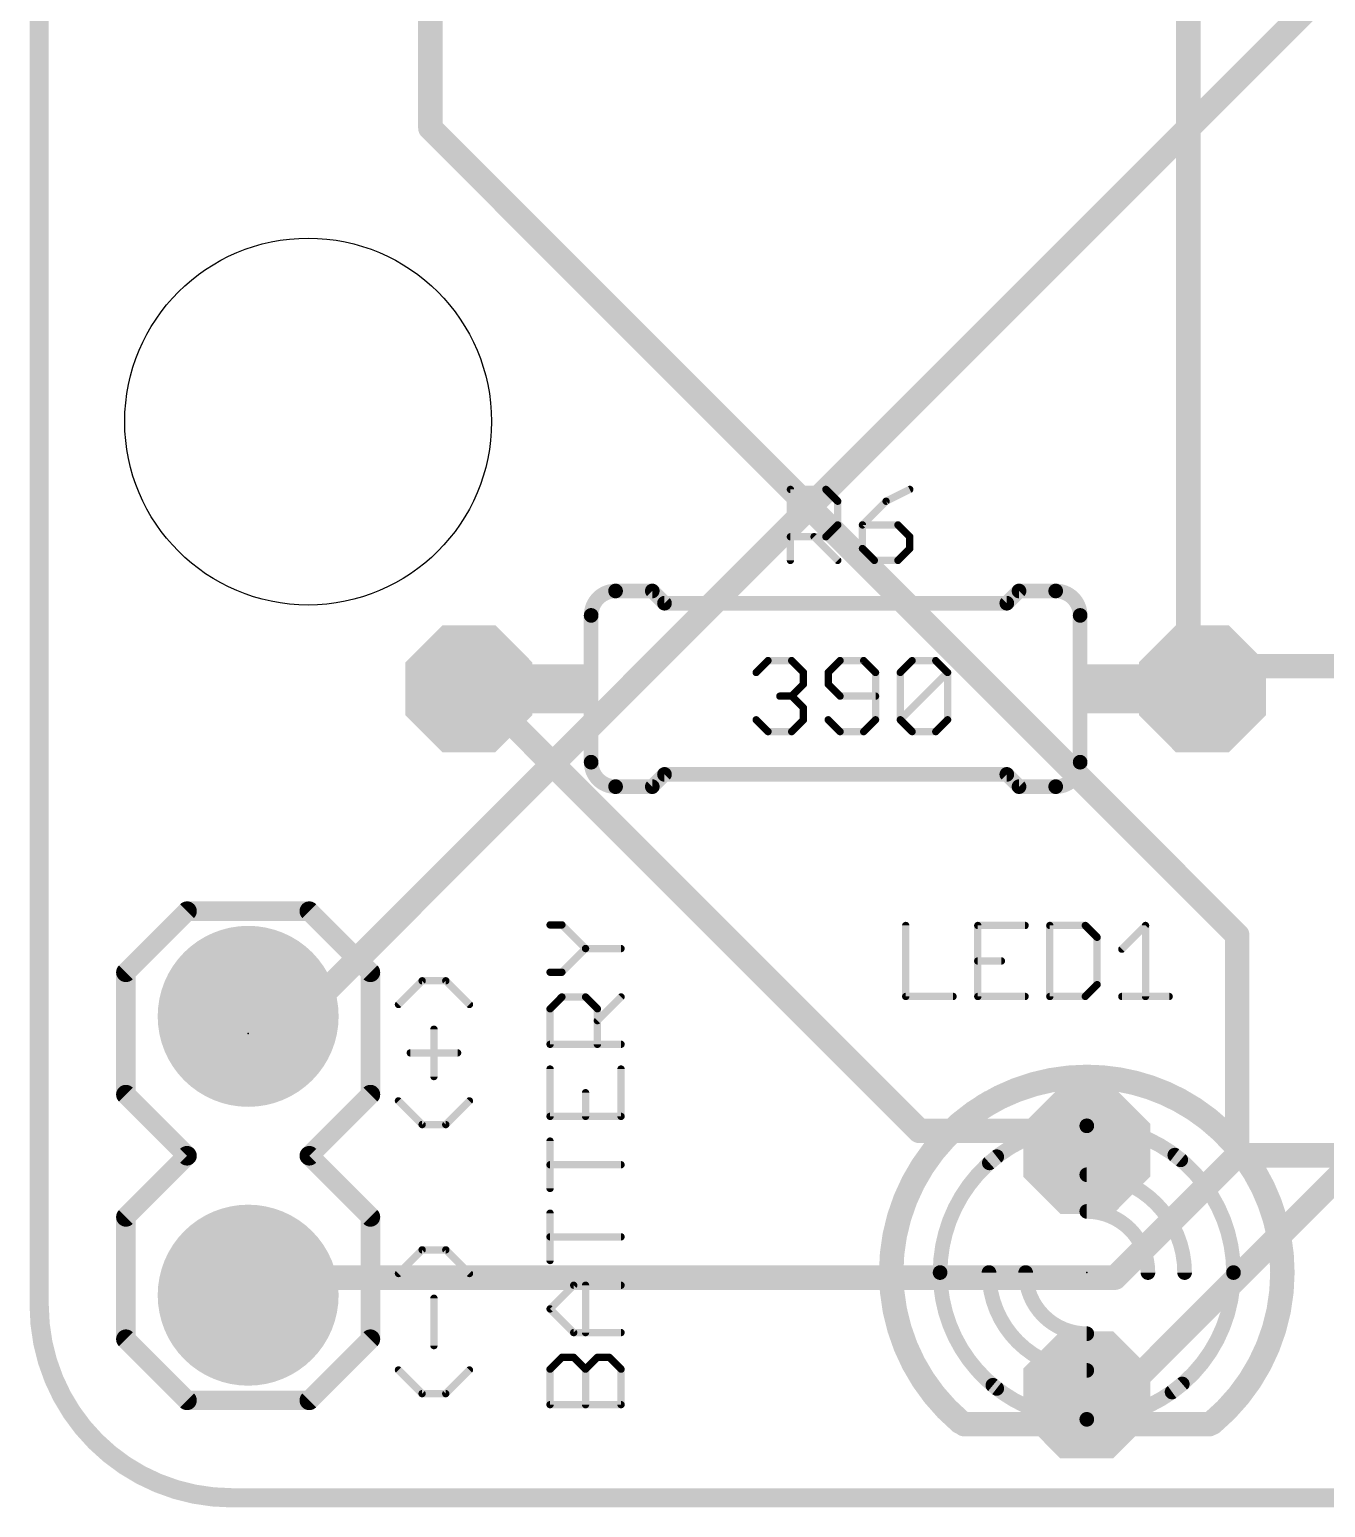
# Model space of a CAD drawing. Extents: x -3.4 to 36.1, y -3.1 to 50.6.
# Drawn here: x -0.1 to 13.36, y -0.1 to 15.25 of the extents above; entities that cross this region are included whole.
import ezdxf

# ---------------------------------------------------------------- set-up
doc = ezdxf.new("R2010")
doc.units = 0
for name, color, linetype in [('1', 22, 'CONTINUOUS'), ('16', 175, 'CONTINUOUS'), ('17', 82, 'CONTINUOUS'), ('20', 7, 'CONTINUOUS'), ('21', 253, 'CONTINUOUS'), ('23', 7, 'CONTINUOUS'), ('25', 253, 'CONTINUOUS'), ('51', 253, 'CONTINUOUS')]:
    doc.layers.add(name, color=color, linetype=linetype)

# ---------------------------------------------------------------- blocks, each defined once
blk = doc.blocks.new('RECT')
blk.add_solid([(-0.5, -0.5), (0.5, -0.5), (-0.5, 0.5), (0.5, 0.5)])
blk = doc.blocks.new('ROUNDP')
at = {"const_width": 0.5}
blk.add_lwpolyline([(0, -0.25, 1), (0, 0.25, 1), (0, -0.25)], format="xyb", dxfattribs=at)
blk = doc.blocks.new('OCTAGONP')
at = {"const_width": 0.5}
blk.add_lwpolyline([(-0.25, -0.1036), (-0.25, 0.1036), (-0.1036, 0.25), (0.1036, 0.25), (0.25, 0.1036), (0.25, -0.1036), (0.1036, -0.25), (-0.1036, -0.25), (-0.25, -0.1036), (-0.25, 0.1036)], dxfattribs=at)

msp = doc.modelspace()

# ---------------------------------------------------------------- linework, layer by layer
at = {"layer": '1', "const_width": 0.254}
for points in [[(4.064, 14.224), (4.064, 19.812)], [(11.938, 18.288), (11.938, 8.636)], [(12.446, 5.842), (4.064, 14.224)], [(11.938, 8.636), (12.084, 8.401)], [(12.192, 8.636), (12.084, 8.401)], [(15.494, 8.636), (12.192, 8.636)], [(4.572, 8.382), (4.464, 8.401)], [(4.572, 8.382), (9.144, 3.81)], [(12.446, 3.556), (12.446, 5.842)], [(9.144, 3.81), (10.668, 3.81)], [(10.668, 3.81), (10.883, 3.609)], [(11.176, 2.286), (12.446, 3.556)], [(12.446, 3.556), (22.606, 3.556)], [(2.286, 2.286), (2.171, 2.1042)], [(2.286, 2.286), (11.176, 2.286)]]:
    msp.add_lwpolyline(points, dxfattribs=at)
at = {"layer": '1', "const_width": 0.127}
for points in [[(4.1089, 14.2689, 1), (4.0191, 14.1791)], [(4.0005, 14.224, 1), (4.1275, 14.224)], [(11.9919, 8.6695, 1), (11.8841, 8.6025)], [(12.192, 8.6995, 1), (12.192, 8.5725)], [(12.2497, 8.6095, 1), (12.1343, 8.6625)], [(11.8745, 8.636, 1), (12.0015, 8.636)], [(4.475, 8.4635, 1), (4.453, 8.3385)], [(4.6169, 8.4269, 1), (4.5271, 8.3371)], [(4.561, 8.3195, 1), (4.583, 8.4445)], [(12.0263, 8.4275, 1), (12.1417, 8.3745)], [(12.0301, 8.3675, 1), (12.1379, 8.4345)], [(12.5095, 5.842, 1), (12.3825, 5.842)], [(12.4011, 5.7971, 1), (12.4909, 5.8869)], [(9.144, 3.8735, 1), (9.144, 3.7465)], [(9.0991, 3.7651, 1), (9.1889, 3.8549)], [(10.7114, 3.8564, 1), (10.6246, 3.7636)], [(10.668, 3.7465, 1), (10.668, 3.8735)], [(10.8396, 3.5626, 1), (10.9264, 3.6554)], [(12.446, 3.6195, 1), (12.446, 3.4925)], [(12.3825, 3.556, 1), (12.5095, 3.556)], [(12.4909, 3.5111, 1), (12.4011, 3.6009)], [(2.286, 2.3495, 1), (2.286, 2.2225)], [(2.3397, 2.2521, 1), (2.2323, 2.3199)], [(11.1311, 2.3309, 1), (11.2209, 2.2411)], [(11.176, 2.2225, 1), (11.176, 2.3495)], [(2.1173, 2.1381, 1), (2.2247, 2.0703)]]:
    msp.add_lwpolyline(points, format="xyb", dxfattribs=at)
at = {"layer": '16', "const_width": 0.254}
for points in [[(2.794, 5.08), (17.526, 19.812)], [(22.352, 12.192), (11.43, 1.27)], [(2.286, 5.08), (2.171, 4.9998)], [(2.286, 5.08), (2.794, 5.08)], [(10.922, 1.27), (10.883, 1.069)], [(11.43, 1.27), (10.922, 1.27)]]:
    msp.add_lwpolyline(points, dxfattribs=at)
at = {"layer": '16', "const_width": 0.127}
for points in [[(2.1347, 5.0519, 1), (2.2073, 4.9477)], [(2.286, 5.1435, 1), (2.286, 5.0165)], [(2.3223, 5.0279, 1), (2.2497, 5.1321)], [(2.7491, 5.1249, 1), (2.8389, 5.0351)], [(2.794, 5.0165, 1), (2.794, 5.1435)], [(10.922, 1.3335, 1), (10.922, 1.2065)], [(10.9843, 1.2579, 1), (10.8597, 1.2821)], [(11.43, 1.2065, 1), (11.43, 1.3335)], [(11.3851, 1.3149, 1), (11.4749, 1.2251)], [(10.8207, 1.0811, 1), (10.9453, 1.0569)]]:
    msp.add_lwpolyline(points, format="xyb", dxfattribs=at)
at = {"layer": '20', "const_width": 0.2}
for points in [[(0, 46.302), (0, 2)], [(2, 0), (33.52, 0)]]:
    msp.add_lwpolyline(points, dxfattribs=at)
at = {"layer": '20'}
for points, const_width in [([(0, 2, 0.4142), (2, 0)], 0.2), ([(0.05, 2, 1), (-0.05, 2)], 0.1), ([(-0.05, 2, 1), (0.05, 2)], 0.1), ([(2, 0.05, 1), (2, -0.05)], 0.1), ([(2, -0.05, 1), (2, 0.05)], 0.1)]:
    msp.add_lwpolyline(points, format="xyb", dxfattribs=dict(at, const_width=const_width))
msp.add_circle((2.794, 11.176), 1.905, dxfattribs=at)
at = {"layer": '21'}
for points, const_width in [([(5.988, 9.417, 0.4142), (5.734, 9.163)], 0.1524), ([(5.988, 9.4551, 1), (5.988, 9.3789)], 0.0762), ([(5.988, 9.3789, 1), (5.988, 9.4551)], 0.0762), ([(6.3959, 9.4439, 1), (6.3421, 9.3901)], 0.0762), ([(6.369, 9.3789, 1), (6.369, 9.4551)], 0.0762), ([(6.496, 9.3281, 1), (6.496, 9.2519)], 0.0762), ([(10.052, 9.2519, 1), (10.052, 9.3281)], 0.0762), ([(10.179, 9.4551, 1), (10.179, 9.3789)], 0.0762), ([(10.2059, 9.3901, 1), (10.1521, 9.4439)], 0.0762), ([(10.814, 9.163, 0.4142), (10.56, 9.417)], 0.1524), ([(10.56, 9.4551, 1), (10.56, 9.3789)], 0.0762), ([(10.56, 9.3789, 1), (10.56, 9.4551)], 0.0762), ([(5.7721, 9.163, 1), (5.6959, 9.163)], 0.0762), ([(6.4691, 9.2631, 1), (6.5229, 9.3169)], 0.0762), ([(10.0251, 9.3169, 1), (10.0789, 9.2631)], 0.0762), ([(10.8521, 9.163, 1), (10.7759, 9.163)], 0.0762), ([(5.6959, 9.163, 1), (5.7721, 9.163)], 0.0762), ([(10.7759, 9.163, 1), (10.8521, 9.163)], 0.0762), ([(5.734, 7.639, 0.4142), (5.988, 7.385)], 0.1524), ([(5.7721, 7.639, 1), (5.6959, 7.639)], 0.0762), ([(5.6959, 7.639, 1), (5.7721, 7.639)], 0.0762), ([(10.56, 7.385, 0.4142), (10.814, 7.639)], 0.1524), ([(10.8521, 7.639, 1), (10.7759, 7.639)], 0.0762), ([(10.7759, 7.639, 1), (10.8521, 7.639)], 0.0762), ([(6.496, 7.5501, 1), (6.496, 7.4739)], 0.0762), ([(6.5229, 7.4851, 1), (6.4691, 7.5389)], 0.0762), ([(10.0789, 7.5389, 1), (10.0251, 7.4851)], 0.0762), ([(10.052, 7.4739, 1), (10.052, 7.5501)], 0.0762), ([(5.988, 7.4231, 1), (5.988, 7.3469)], 0.0762), ([(5.988, 7.3469, 1), (5.988, 7.4231)], 0.0762), ([(6.3421, 7.4119, 1), (6.3959, 7.3581)], 0.0762), ([(6.369, 7.3469, 1), (6.369, 7.4231)], 0.0762), ([(10.179, 7.4231, 1), (10.179, 7.3469)], 0.0762), ([(10.1521, 7.3581, 1), (10.2059, 7.4119)], 0.0762), ([(10.56, 7.4231, 1), (10.56, 7.3469)], 0.0762), ([(10.56, 7.3469, 1), (10.56, 7.4231)], 0.0762), ([(1.536, 6.1428, 1), (1.536, 6.0412)], 0.1016), ([(1.5719, 6.0561, 1), (1.5001, 6.1279)], 0.1016), ([(2.8419, 6.1279, 1), (2.7701, 6.0561)], 0.1016), ([(2.806, 6.0412, 1), (2.806, 6.1428)], 0.1016), ([(0.9518, 5.457, 1), (0.8502, 5.457)], 0.1016), ([(0.8651, 5.4929, 1), (0.9369, 5.4211)], 0.1016), ([(3.4918, 5.457, 1), (3.3902, 5.457)], 0.1016), ([(3.4051, 5.4211, 1), (3.4769, 5.4929)], 0.1016), ([(0.9369, 4.2229, 1), (0.8651, 4.1511)], 0.1016), ([(0.8502, 4.187, 1), (0.9518, 4.187)], 0.1016), ([(3.3902, 4.187, 1), (3.4918, 4.187)], 0.1016), ([(3.4769, 4.1511, 1), (3.4051, 4.2229)], 0.1016), ([(9.8748, 4.1033, 0.2691), (8.851, 2.339)], 0.254), ([(9.9063, 4.0482, 1), (9.8433, 4.1584)], 0.127), ([(12.915, 2.339, 0.277), (11.8392, 4.1319)], 0.254), ([(11.8691, 4.1879, 1), (11.8093, 4.0759)], 0.127), ([(1.5719, 3.5161, 1), (1.5001, 3.5879)], 0.1016), ([(1.5001, 3.5161, 1), (1.5719, 3.5879)], 0.1016), ([(2.8419, 3.5879, 1), (2.7701, 3.5161)], 0.1016), ([(2.7701, 3.5879, 1), (2.8419, 3.5161)], 0.1016), ([(9.9474, 3.542, 0.2315), (9.359, 2.339)], 0.1524), ([(9.9708, 3.5119, 1), (9.924, 3.5721)], 0.0762), ([(12.407, 2.339, 0.2361), (11.7974, 3.5582)], 0.1524), ([(11.8203, 3.5887, 1), (11.7745, 3.5277)], 0.0762), ([(0.9518, 2.917, 1), (0.8502, 2.917)], 0.1016), ([(0.8651, 2.9529, 1), (0.9369, 2.8811)], 0.1016), ([(3.4918, 2.917, 1), (3.3902, 2.917)], 0.1016), ([(3.4051, 2.8811, 1), (3.4769, 2.9529)], 0.1016), ([(8.851, 2.339, 0.2206), (9.5704, 0.7878)], 0.254), ([(8.9145, 2.339, 1), (8.7875, 2.339)], 0.127), ([(12.1839, 0.778, 0.2226), (12.915, 2.339)], 0.254), ([(12.9785, 2.339, 1), (12.8515, 2.339)], 0.127), ([(8.7875, 2.339, 1), (8.9145, 2.339)], 0.127), ([(9.359, 2.339, 0.2315), (9.9474, 1.136)], 0.1524), ([(9.3971, 2.339, 1), (9.3209, 2.339)], 0.0762), ([(9.3209, 2.339, 1), (9.3971, 2.339)], 0.0762), ([(11.7688, 1.0989, 0.2422), (12.407, 2.339)], 0.1524), ([(12.4451, 2.339, 1), (12.3689, 2.339)], 0.0762), ([(12.3689, 2.339, 1), (12.4451, 2.339)], 0.0762), ([(12.8515, 2.339, 1), (12.9785, 2.339)], 0.127), ([(0.9369, 1.6829, 1), (0.8651, 1.6111)], 0.1016), ([(0.8502, 1.647, 1), (0.9518, 1.647)], 0.1016), ([(3.3902, 1.647, 1), (3.4918, 1.647)], 0.1016), ([(3.4769, 1.6111, 1), (3.4051, 1.6829)], 0.1016), ([(1.536, 1.0628, 1), (1.536, 0.9612)], 0.1016), ([(1.5001, 0.9761, 1), (1.5719, 1.0479)], 0.1016), ([(2.7701, 1.0479, 1), (2.8419, 0.9761)], 0.1016), ([(2.806, 0.9612, 1), (2.806, 1.0628)], 0.1016), ([(9.924, 1.1059, 1), (9.9708, 1.1661)], 0.0762), ([(11.7467, 1.1299, 1), (11.7909, 1.0679)], 0.0762), ([(9.5294, 0.7393, 1), (9.6114, 0.8363)], 0.127), ([(12.1432, 0.8268, 1), (12.2246, 0.7292)], 0.127)]:
    msp.add_lwpolyline(points, format="xyb", dxfattribs=dict(at, const_width=const_width))
for points, const_width in [([(5.988, 9.417), (6.369, 9.417)], 0.1524), ([(6.496, 9.29), (6.369, 9.417)], 0.1524), ([(10.052, 9.29), (6.496, 9.29)], 0.1524), ([(10.052, 9.29), (10.179, 9.417)], 0.1524), ([(10.56, 9.417), (10.179, 9.417)], 0.1524), ([(5.734, 7.639), (5.734, 9.163)], 0.1524), ([(10.814, 7.639), (10.814, 9.163)], 0.1524), ([(6.496, 7.512), (6.369, 7.385)], 0.1524), ([(10.052, 7.512), (6.496, 7.512)], 0.1524), ([(10.052, 7.512), (10.179, 7.385)], 0.1524), ([(5.988, 7.385), (6.369, 7.385)], 0.1524), ([(10.56, 7.385), (10.179, 7.385)], 0.1524), ([(1.536, 6.092), (0.901, 5.457)], 0.2032), ([(2.806, 6.092), (1.536, 6.092)], 0.2032), ([(3.441, 5.457), (2.806, 6.092)], 0.2032), ([(0.901, 4.187), (0.901, 5.457)], 0.2032), ([(3.441, 5.457), (3.441, 4.187)], 0.2032), ([(1.536, 3.552), (0.901, 4.187)], 0.2032), ([(3.441, 4.187), (2.806, 3.552)], 0.2032), ([(0.901, 2.917), (1.536, 3.552)], 0.2032), ([(2.806, 3.552), (3.441, 2.917)], 0.2032), ([(0.901, 1.647), (0.901, 2.917)], 0.2032), ([(3.441, 2.917), (3.441, 1.647)], 0.2032), ([(1.536, 1.012), (0.901, 1.647)], 0.2032), ([(3.441, 1.647), (2.806, 1.012)], 0.2032), ([(2.806, 1.012), (1.536, 1.012)], 0.2032)]:
    msp.add_lwpolyline(points, dxfattribs=dict(at, const_width=const_width))
at = {"layer": '23'}
for p in [(8.274, 8.401), (2.171, 4.822), (10.883, 2.339)]:
    msp.add_point(p, dxfattribs=at)
at = {"layer": '25', "const_width": 0.0381}
for points in [[(7.8041, 10.4908, 1), (7.8041, 10.4527)], [(7.8232, 10.4717, 1), (7.7851, 10.4717)], [(8.1862, 10.4852, 1), (8.1592, 10.4583)], [(8.1727, 10.4527, 1), (8.1727, 10.4908)], [(9.0525, 10.4547, 1), (9.0355, 10.4888)], [(8.3146, 10.3489, 1), (8.2765, 10.3489)], [(8.2821, 10.3354, 1), (8.3091, 10.3623)], [(8.7897, 10.3659, 1), (8.8068, 10.3318)], [(8.8117, 10.3354, 1), (8.7848, 10.3623)], [(8.3091, 10.0896, 1), (8.2821, 10.1166)], [(8.5525, 10.1222, 1), (8.5525, 10.0841)], [(8.539, 10.1166, 1), (8.566, 10.0896)], [(8.5716, 10.1031, 1), (8.5335, 10.1031)], [(8.9346, 10.1166, 1), (8.9077, 10.0896)], [(8.9211, 10.0841, 1), (8.9211, 10.1222)], [(7.8041, 9.9993, 1), (7.8041, 9.9612)], [(8.0633, 9.9937, 1), (8.0364, 9.9668)], [(8.1592, 9.9937, 1), (8.1862, 9.9668)], [(8.1727, 9.9612, 1), (8.1727, 9.9993)], [(8.2765, 10.1031, 1), (8.3146, 10.1031)], [(9.0631, 9.9802, 1), (9.025, 9.9802)], [(9.0305, 9.9668, 1), (9.0575, 9.9937)], [(8.566, 9.8708, 1), (8.539, 9.8439)], [(8.5335, 9.8574, 1), (8.5716, 9.8574)], [(9.025, 9.8574, 1), (9.0631, 9.8574)], [(9.0575, 9.8439, 1), (9.0305, 9.8708)], [(7.7851, 9.7345, 1), (7.8232, 9.7345)], [(8.2821, 9.721, 1), (8.3091, 9.748)], [(8.6754, 9.7536, 1), (8.6754, 9.7155)], [(8.6619, 9.721, 1), (8.6889, 9.748)], [(8.9077, 9.748, 1), (8.9346, 9.721)], [(8.9211, 9.7155, 1), (8.9211, 9.7536)], [(7.435, 8.5843, 1), (7.462, 8.5574)], [(7.5714, 8.7128, 1), (7.5714, 8.6747)], [(7.5848, 8.6803, 1), (7.5579, 8.7072)], [(7.8306, 8.7072, 1), (7.8036, 8.6803)], [(7.8171, 8.6747, 1), (7.8171, 8.7128)], [(7.959, 8.5709, 1), (7.9209, 8.5709)], [(7.9265, 8.5574, 1), (7.9535, 8.5843)], [(8.216, 8.5709, 1), (8.1779, 8.5709)], [(8.1834, 8.5843, 1), (8.2104, 8.5574)], [(8.3198, 8.7128, 1), (8.3198, 8.6747)], [(8.3333, 8.6803, 1), (8.3063, 8.7072)], [(8.579, 8.7072, 1), (8.5521, 8.6803)], [(8.5655, 8.6747, 1), (8.5655, 8.7128)], [(8.7074, 8.5709, 1), (8.6693, 8.5709)], [(8.6749, 8.5574, 1), (8.7019, 8.5843)], [(8.9644, 8.5709, 1), (8.9263, 8.5709)], [(8.9319, 8.5843, 1), (8.9588, 8.5574)], [(9.0682, 8.7128, 1), (9.0682, 8.6747)], [(9.0817, 8.6803, 1), (9.0547, 8.7072)], [(9.3274, 8.7072, 1), (9.3005, 8.6803)], [(9.3139, 8.6747, 1), (9.3139, 8.7128)], [(9.4559, 8.5709, 1), (9.4178, 8.5709)], [(9.4503, 8.5574, 1), (9.4233, 8.5843)], [(9.4233, 8.5574, 1), (9.4503, 8.5843)], [(7.9209, 8.448, 1), (7.959, 8.448)], [(7.9535, 8.4345, 1), (7.9265, 8.4615)], [(8.2104, 8.4615, 1), (8.1834, 8.4345)], [(8.1779, 8.448, 1), (8.216, 8.448)], [(7.6942, 8.3442, 1), (7.6942, 8.3061)], [(7.8306, 8.3386, 1), (7.8036, 8.3116)], [(7.8036, 8.3386, 1), (7.8306, 8.3116)], [(7.8171, 8.3061, 1), (7.8171, 8.3442)], [(8.3198, 8.3442, 1), (8.3198, 8.3061)], [(8.3063, 8.3116, 1), (8.3333, 8.3386)], [(8.6884, 8.3061, 1), (8.6884, 8.3442)], [(7.959, 8.2022, 1), (7.9209, 8.2022)], [(7.9265, 8.1888, 1), (7.9535, 8.2157)], [(7.462, 8.0928, 1), (7.435, 8.0659)], [(7.5714, 7.9756, 1), (7.5714, 7.9375)], [(7.5579, 7.943, 1), (7.5848, 7.97)], [(7.8036, 7.97, 1), (7.8306, 7.943)], [(7.8171, 7.9375, 1), (7.8171, 7.9756)], [(7.9209, 8.0794, 1), (7.959, 8.0794)], [(7.9535, 8.0659, 1), (7.9265, 8.0928)], [(8.2104, 8.0928, 1), (8.1834, 8.0659)], [(8.3198, 7.9756, 1), (8.3198, 7.9375)], [(8.3063, 7.943, 1), (8.3333, 7.97)], [(8.5521, 7.97, 1), (8.579, 7.943)], [(8.5655, 7.9375, 1), (8.5655, 7.9756)], [(8.6693, 8.0794, 1), (8.7074, 8.0794)], [(8.7019, 8.0659, 1), (8.6749, 8.0928)], [(8.9263, 8.0794, 1), (8.9644, 8.0794)], [(8.9588, 8.0928, 1), (8.9319, 8.0659)], [(8.9319, 8.0928, 1), (8.9588, 8.0659)], [(9.0682, 7.9756, 1), (9.0682, 7.9375)], [(9.0547, 7.943, 1), (9.0817, 7.97)], [(9.3005, 7.97, 1), (9.3274, 7.943)], [(9.3139, 7.9375, 1), (9.3139, 7.9756)], [(9.4178, 8.0794, 1), (9.4559, 8.0794)], [(9.4503, 8.0659, 1), (9.4233, 8.0928)], [(5.3073, 5.9684, 1), (5.3073, 5.9303)], [(5.4436, 5.9628, 1), (5.4167, 5.9359)], [(5.4301, 5.9303, 1), (5.4301, 5.9684)], [(9.0212, 5.9433, 1), (8.9831, 5.9433)], [(9.7505, 5.9624, 1), (9.7505, 5.9243)], [(9.7696, 5.9433, 1), (9.7315, 5.9433)], [(10.242, 5.9243, 1), (10.242, 5.9624)], [(10.4989, 5.9624, 1), (10.4989, 5.9243)], [(10.518, 5.9433, 1), (10.4799, 5.9433)], [(10.881, 5.9568, 1), (10.8541, 5.9299)], [(10.8675, 5.9243, 1), (10.8675, 5.9624)], [(11.0095, 5.8205, 1), (10.9714, 5.8205)], [(10.9769, 5.807, 1), (11.0039, 5.8339)], [(11.5121, 5.9433, 1), (11.474, 5.9433)], [(11.5066, 5.9299, 1), (11.4796, 5.9568)], [(5.6759, 5.7227, 1), (5.6759, 5.6846)], [(5.6894, 5.6902, 1), (5.6624, 5.7171)], [(5.6624, 5.6902, 1), (5.6894, 5.7171)], [(6.0445, 5.6846, 1), (6.0445, 5.7227)], [(11.2339, 5.7111, 1), (11.2608, 5.6841)], [(9.7505, 5.5938, 1), (9.7505, 5.5557)], [(9.9963, 5.5557, 1), (9.9963, 5.5938)], [(3.9782, 5.3879, 1), (3.9782, 5.3498)], [(3.9917, 5.3554, 1), (3.9647, 5.3824)], [(4.2374, 5.3824, 1), (4.2105, 5.3554)], [(4.224, 5.3498, 1), (4.224, 5.3879)], [(5.3073, 5.4769, 1), (5.3073, 5.4388)], [(5.4167, 5.4714, 1), (5.4436, 5.4444)], [(5.4301, 5.4388, 1), (5.4301, 5.4769)], [(5.4301, 5.22, 1), (5.4301, 5.1819)], [(5.4436, 5.1875, 1), (5.4167, 5.2144)], [(5.6894, 5.2144, 1), (5.6624, 5.1875)], [(5.6759, 5.1819, 1), (5.6759, 5.22)], [(6.058, 5.1875, 1), (6.031, 5.2144)], [(9.0021, 5.2252, 1), (9.0021, 5.1871)], [(8.9831, 5.2061, 1), (9.0212, 5.2061)], [(9.4936, 5.1871, 1), (9.4936, 5.2252)], [(9.7505, 5.2252, 1), (9.7505, 5.1871)], [(9.7315, 5.2061, 1), (9.7696, 5.2061)], [(10.242, 5.1871, 1), (10.242, 5.2252)], [(10.4989, 5.2252, 1), (10.4989, 5.1871)], [(10.4799, 5.2061, 1), (10.518, 5.2061)], [(10.8541, 5.2196, 1), (10.881, 5.1926)], [(10.8675, 5.1871, 1), (10.8675, 5.2252)], [(10.9714, 5.329, 1), (11.0095, 5.329)], [(11.0039, 5.3155, 1), (10.9769, 5.3424)], [(11.2473, 5.2252, 1), (11.2473, 5.1871)], [(11.474, 5.2061, 1), (11.5121, 5.2061)], [(11.7388, 5.1871, 1), (11.7388, 5.2252)], [(3.719, 5.1366, 1), (3.7459, 5.1097)], [(4.4562, 5.1097, 1), (4.4832, 5.1366)], [(5.3263, 5.0781, 1), (5.2882, 5.0781)], [(5.2938, 5.0916, 1), (5.3207, 5.0646)], [(5.8178, 5.0781, 1), (5.7797, 5.0781)], [(5.7853, 5.0646, 1), (5.8122, 5.0916)], [(5.7853, 4.9687, 1), (5.8122, 4.9417)], [(4.1201, 4.8662, 1), (4.082, 4.8662)], [(3.8553, 4.6395, 1), (3.8553, 4.6014)], [(4.3468, 4.6014, 1), (4.3468, 4.6395)], [(5.2882, 4.7095, 1), (5.3263, 4.7095)], [(5.3073, 4.7285, 1), (5.3073, 4.6904)], [(5.7797, 4.7095, 1), (5.8178, 4.7095)], [(6.0445, 4.6904, 1), (6.0445, 4.7285)], [(5.3263, 4.4525, 1), (5.2882, 4.4525)], [(6.0636, 4.4525, 1), (6.0255, 4.4525)], [(4.082, 4.3747, 1), (4.1201, 4.3747)], [(3.7459, 4.135, 1), (3.719, 4.1081)], [(4.4832, 4.1081, 1), (4.4562, 4.135)], [(5.6949, 4.2068, 1), (5.6568, 4.2068)], [(5.3073, 3.9801, 1), (5.3073, 3.942)], [(6.0445, 3.942, 1), (6.0445, 3.9801)], [(3.9782, 3.8948, 1), (3.9782, 3.8567)], [(3.9647, 3.8623, 1), (3.9917, 3.8893)], [(4.2105, 3.8893, 1), (4.2374, 3.8623)], [(4.224, 3.8567, 1), (4.224, 3.8948)], [(5.2882, 3.9611, 1), (5.3263, 3.9611)], [(5.6568, 3.9611, 1), (5.6949, 3.9611)], [(6.0255, 3.9611, 1), (6.0636, 3.9611)], [(5.3263, 3.7041, 1), (5.2882, 3.7041)], [(5.3073, 3.4774, 1), (5.3073, 3.4393)], [(6.0445, 3.4393, 1), (6.0445, 3.4774)], [(5.2882, 3.2126, 1), (5.3263, 3.2126)], [(5.3263, 2.9557, 1), (5.2882, 2.9557)], [(3.9782, 2.5939, 1), (3.9782, 2.5558)], [(3.9917, 2.5614, 1), (3.9647, 2.5884)], [(4.2374, 2.5884, 1), (4.2105, 2.5614)], [(4.224, 2.5558, 1), (4.224, 2.5939)], [(5.3073, 2.729, 1), (5.3073, 2.6909)], [(6.0445, 2.6909, 1), (6.0445, 2.729)], [(5.2882, 2.4642, 1), (5.3263, 2.4642)], [(3.719, 2.3426, 1), (3.7459, 2.3157)], [(4.4562, 2.3157, 1), (4.4832, 2.3426)], [(5.553, 2.2263, 1), (5.553, 2.1882)], [(5.5665, 2.1938, 1), (5.5395, 2.2208)], [(5.6949, 2.2073, 1), (5.6568, 2.2073)], [(6.0445, 2.1882, 1), (6.0445, 2.2263)], [(4.1201, 2.0722, 1), (4.082, 2.0722)], [(5.3207, 1.975, 1), (5.2938, 1.9481)], [(5.2938, 1.975, 1), (5.3207, 1.9481)], [(5.553, 1.7349, 1), (5.553, 1.6968)], [(5.5395, 1.7023, 1), (5.5665, 1.7293)], [(5.6568, 1.7158, 1), (5.6949, 1.7158)], [(6.0445, 1.6968, 1), (6.0445, 1.7349)], [(4.082, 1.5807, 1), (4.1201, 1.5807)], [(5.4301, 1.4779, 1), (5.4301, 1.4398)], [(5.4436, 1.4454, 1), (5.4167, 1.4723)], [(5.5665, 1.4723, 1), (5.5395, 1.4454)], [(5.553, 1.4398, 1), (5.553, 1.4779)], [(5.7988, 1.4779, 1), (5.7988, 1.4398)], [(5.8122, 1.4454, 1), (5.7853, 1.4723)], [(5.9351, 1.4723, 1), (5.9082, 1.4454)], [(5.9216, 1.4398, 1), (5.9216, 1.4779)], [(3.7459, 1.341, 1), (3.719, 1.3141)], [(4.4832, 1.3141, 1), (4.4562, 1.341)], [(5.3263, 1.336, 1), (5.2882, 1.336)], [(5.2938, 1.3495, 1), (5.3207, 1.3225)], [(5.6949, 1.336, 1), (5.6568, 1.336)], [(5.6624, 1.3495, 1), (5.6894, 1.3225)], [(5.6624, 1.3225, 1), (5.6894, 1.3495)], [(6.0636, 1.336, 1), (6.0255, 1.336)], [(6.031, 1.3225, 1), (6.058, 1.3495)], [(3.9782, 1.1008, 1), (3.9782, 1.0627)], [(3.9647, 1.0683, 1), (3.9917, 1.0953)], [(4.2105, 1.0953, 1), (4.2374, 1.0683)], [(4.224, 1.0627, 1), (4.224, 1.1008)], [(5.2882, 0.9674, 1), (5.3263, 0.9674)], [(5.3073, 0.9864, 1), (5.3073, 0.9483)], [(5.6568, 0.9674, 1), (5.6949, 0.9674)], [(6.0255, 0.9674, 1), (6.0636, 0.9674)], [(6.0445, 0.9483, 1), (6.0445, 0.9864)]]:
    msp.add_lwpolyline(points, format="xyb", dxfattribs=at)
at = {"layer": '25', "const_width": 0.0762}
for points in [[(7.8041, 9.7345), (7.8041, 10.4717)], [(7.8041, 10.4717), (8.1727, 10.4717)], [(8.1727, 10.4717), (8.2956, 10.3489)], [(9.044, 10.4717), (8.7983, 10.3489)], [(8.2956, 10.3489), (8.2956, 10.1031)], [(8.7983, 10.3489), (8.5525, 10.1031)], [(8.2956, 10.1031), (8.1727, 9.9802)], [(8.5525, 10.1031), (8.5525, 9.8574)], [(8.9211, 10.1031), (8.5525, 10.1031)], [(9.044, 9.9802), (8.9211, 10.1031)], [(8.1727, 9.9802), (7.8041, 9.9802)], [(8.0498, 9.9802), (8.2956, 9.7345)], [(9.044, 9.8574), (9.044, 9.9802)], [(8.5525, 9.8574), (8.6754, 9.7345)], [(8.9211, 9.7345), (9.044, 9.8574)], [(8.6754, 9.7345), (8.9211, 9.7345)], [(7.4485, 8.5709), (7.5714, 8.6937)], [(7.5714, 8.6937), (7.8171, 8.6937)], [(7.8171, 8.6937), (7.94, 8.5709)], [(7.94, 8.5709), (7.94, 8.448)], [(8.3198, 8.6937), (8.1969, 8.5709)], [(8.1969, 8.5709), (8.1969, 8.448)], [(8.5655, 8.6937), (8.3198, 8.6937)], [(8.6884, 8.5709), (8.5655, 8.6937)], [(8.6884, 8.0794), (8.6884, 8.5709)], [(8.9453, 8.5709), (9.0682, 8.6937)], [(8.9453, 8.0794), (8.9453, 8.5709)], [(8.9453, 8.0794), (9.4368, 8.5709)], [(9.0682, 8.6937), (9.3139, 8.6937)], [(9.3139, 8.6937), (9.4368, 8.5709)], [(9.4368, 8.5709), (9.4368, 8.0794)], [(7.94, 8.448), (7.8171, 8.3251)], [(8.1969, 8.448), (8.3198, 8.3251)], [(7.8171, 8.3251), (7.6942, 8.3251)], [(7.8171, 8.3251), (7.94, 8.2022)], [(8.3198, 8.3251), (8.6884, 8.3251)], [(7.94, 8.2022), (7.94, 8.0794)], [(7.5714, 7.9565), (7.4485, 8.0794)], [(7.8171, 7.9565), (7.5714, 7.9565)], [(7.94, 8.0794), (7.8171, 7.9565)], [(8.1969, 8.0794), (8.3198, 7.9565)], [(8.3198, 7.9565), (8.5655, 7.9565)], [(8.5655, 7.9565), (8.6884, 8.0794)], [(9.0682, 7.9565), (8.9453, 8.0794)], [(9.3139, 7.9565), (9.0682, 7.9565)], [(9.4368, 8.0794), (9.3139, 7.9565)], [(5.4301, 5.9494), (5.3073, 5.9494)], [(5.6759, 5.7036), (5.4301, 5.9494)], [(9.0021, 5.9433), (9.0021, 5.2061)], [(10.242, 5.9433), (9.7505, 5.9433)], [(9.7505, 5.9433), (9.7505, 5.2061)], [(10.4989, 5.9433), (10.4989, 5.2061)], [(10.8675, 5.9433), (10.4989, 5.9433)], [(10.9904, 5.8205), (10.8675, 5.9433)], [(10.9904, 5.329), (10.9904, 5.8205)], [(11.2473, 5.6976), (11.4931, 5.9433)], [(11.4931, 5.9433), (11.4931, 5.2061)], [(5.4301, 5.4579), (5.6759, 5.7036)], [(5.6759, 5.7036), (6.0445, 5.7036)], [(9.7505, 5.5747), (9.9963, 5.5747)], [(3.9782, 5.3689), (3.7325, 5.1232)], [(4.224, 5.3689), (3.9782, 5.3689)], [(4.4697, 5.1232), (4.224, 5.3689)], [(5.3073, 5.4579), (5.4301, 5.4579)], [(5.3073, 5.0781), (5.4301, 5.201)], [(5.4301, 5.201), (5.6759, 5.201)], [(5.6759, 5.201), (5.7988, 5.0781)], [(5.7988, 4.9552), (6.0445, 5.201)], [(9.0021, 5.2061), (9.4936, 5.2061)], [(9.7505, 5.2061), (10.242, 5.2061)], [(10.4989, 5.2061), (10.8675, 5.2061)], [(10.8675, 5.2061), (10.9904, 5.329)], [(11.2473, 5.2061), (11.7388, 5.2061)], [(5.3073, 4.7095), (5.3073, 5.0781)], [(5.7988, 5.0781), (5.7988, 4.7095)], [(4.1011, 4.3747), (4.1011, 4.8662)], [(3.8553, 4.6205), (4.3468, 4.6205)], [(6.0445, 4.7095), (5.3073, 4.7095)], [(5.3073, 4.4525), (5.3073, 3.9611)], [(6.0445, 3.9611), (6.0445, 4.4525)], [(3.9782, 3.8758), (3.7325, 4.1215)], [(4.4697, 4.1215), (4.224, 3.8758)], [(5.6759, 3.9611), (5.6759, 4.2068)], [(5.3073, 3.9611), (6.0445, 3.9611)], [(4.224, 3.8758), (3.9782, 3.8758)], [(5.3073, 3.2126), (5.3073, 3.7041)], [(6.0445, 3.4584), (5.3073, 3.4584)], [(5.3073, 2.4642), (5.3073, 2.9557)], [(3.9782, 2.5749), (3.7325, 2.3292)], [(4.224, 2.5749), (3.9782, 2.5749)], [(4.4697, 2.3292), (4.224, 2.5749)], [(6.0445, 2.71), (5.3073, 2.71)], [(5.3073, 1.9615), (5.553, 2.2073)], [(5.553, 2.2073), (6.0445, 2.2073)], [(5.6759, 1.7158), (5.6759, 2.2073)], [(4.1011, 1.5807), (4.1011, 2.0722)], [(5.553, 1.7158), (5.3073, 1.9615)], [(6.0445, 1.7158), (5.553, 1.7158)], [(5.3073, 1.336), (5.4301, 1.4589)], [(5.4301, 1.4589), (5.553, 1.4589)], [(5.553, 1.4589), (5.6759, 1.336)], [(5.6759, 1.336), (5.7988, 1.4589)], [(5.7988, 1.4589), (5.9216, 1.4589)], [(5.9216, 1.4589), (6.0445, 1.336)], [(3.9782, 1.0818), (3.7325, 1.3275)], [(4.4697, 1.3275), (4.224, 1.0818)], [(5.3073, 0.9674), (5.3073, 1.336)], [(5.6759, 0.9674), (5.6759, 1.336)], [(6.0445, 1.336), (6.0445, 0.9674)], [(4.224, 1.0818), (3.9782, 1.0818)], [(6.0445, 0.9674), (5.3073, 0.9674)]]:
    msp.add_lwpolyline(points, dxfattribs=at)
at = {"layer": '51'}
for points, const_width in [([(4.464, 8.401), (5.353, 8.401)], 0.508), ([(12.084, 8.401), (11.195, 8.401)], 0.508), ([(9.613, 0.7642), (12.153, 0.7642)], 0.254)]:
    msp.add_lwpolyline(points, dxfattribs=dict(at, const_width=const_width))
for points, const_width in [([(4.464, 8.528, 1), (4.464, 8.274)], 0.254), ([(5.353, 8.274, 1), (5.353, 8.528)], 0.254), ([(11.195, 8.528, 1), (11.195, 8.274)], 0.254), ([(12.084, 8.274, 1), (12.084, 8.528)], 0.254), ([(10.883, 4.371, 0.1388), (9.818, 4.0696)], 0.254), ([(11.8464, 4.1281, 0.1241), (10.883, 4.371)], 0.254), ([(10.883, 4.4345, 1), (10.883, 4.3075)], 0.127), ([(10.883, 4.3075, 1), (10.883, 4.4345)], 0.127), ([(9.7847, 4.1237, 1), (9.8513, 4.0155)], 0.127), ([(11.8163, 4.0722, 1), (11.8765, 4.184)], 0.127), ([(10.883, 3.863, 0.1837), (9.8705, 3.4781)], 0.1524), ([(11.8586, 3.5098, 0.1754), (10.883, 3.863)], 0.1524), ([(10.883, 3.9011, 1), (10.883, 3.8249)], 0.0762), ([(10.883, 3.8249, 1), (10.883, 3.9011)], 0.0762), ([(9.8452, 3.5066, 1), (9.8958, 3.4496)], 0.0762), ([(11.8342, 3.4805, 1), (11.883, 3.5391)], 0.0762), ([(11.899, 2.339, 0.4142), (10.883, 3.355)], 0.1524), ([(10.883, 3.3931, 1), (10.883, 3.3169)], 0.0762), ([(11.518, 2.339, 0.4142), (10.883, 2.974)], 0.1524), ([(10.883, 3.0121, 1), (10.883, 2.9359)], 0.0762), ([(9.867, 2.339, 0.4142), (10.883, 1.323)], 0.1524), ([(9.9051, 2.339, 1), (9.8289, 2.339)], 0.0762), ([(10.248, 2.339, 0.4142), (10.883, 1.704)], 0.1524), ([(10.2861, 2.339, 1), (10.2099, 2.339)], 0.0762), ([(11.4799, 2.339, 1), (11.5561, 2.339)], 0.0762), ([(11.8609, 2.339, 1), (11.9371, 2.339)], 0.0762), ([(10.883, 1.6659, 1), (10.883, 1.7421)], 0.0762), ([(10.883, 1.2849, 1), (10.883, 1.3611)], 0.0762), ([(9.9074, 1.1682, 0.1754), (10.883, 0.815)], 0.1524), ([(9.9318, 1.1975, 1), (9.883, 1.1389)], 0.0762), ([(10.883, 0.815, 0.179), (11.8748, 1.1819)], 0.1524), ([(11.8996, 1.153, 1), (11.85, 1.2108)], 0.0762), ([(9.613, 0.8277, 1), (9.613, 0.7007)], 0.127), ([(10.883, 0.8531, 1), (10.883, 0.7769)], 0.0762), ([(10.883, 0.7769, 1), (10.883, 0.8531)], 0.0762), ([(12.153, 0.7007, 1), (12.153, 0.8277)], 0.127)]:
    msp.add_lwpolyline(points, format="xyb", dxfattribs=dict(at, const_width=const_width))

# ---------------------------------------------------------------- block references
at = {"layer": '17'}
for name, p, xscale, yscale in [('OCTAGONP', (4.464, 8.401), 1.3208, 1.3208), ('OCTAGONP', (4.464, 8.401), 1.3208, 1.3208), ('OCTAGONP', (12.084, 8.401), 1.3208, 1.3208), ('OCTAGONP', (12.084, 8.401), 1.3208, 1.3208), ('ROUNDP', (2.171, 4.9998), 1.8796, 1.8796), ('ROUNDP', (2.171, 4.9998), 1.8796, 1.8796), ('ROUNDP', (2.171, 2.1042), 1.8796, 1.8796), ('ROUNDP', (2.171, 2.1042), 1.8796, 1.8796)]:
    msp.add_blockref(name, p, dxfattribs=dict(at, xscale=xscale, yscale=yscale))
at = {"layer": '17', "xscale": 1.3208, "yscale": 1.3208, "rotation": 270}
for p in [(10.883, 3.609), (10.883, 3.609), (10.883, 1.069), (10.883, 1.069)]:
    msp.add_blockref('OCTAGONP', p, dxfattribs=at)
at = {"layer": '21', "xscale": 0.381, "yscale": 0.508}
for p in [(5.5435, 8.401), (11.0045, 8.401)]:
    msp.add_blockref('RECT', p, dxfattribs=at)
at = {"layer": '51', "xscale": 0.5842, "yscale": 0.5842, "rotation": 270}
for p in [(2.171, 4.822), (2.171, 2.282)]:
    msp.add_blockref('RECT', p, dxfattribs=at)

doc.saveas('drawing.dxf')
